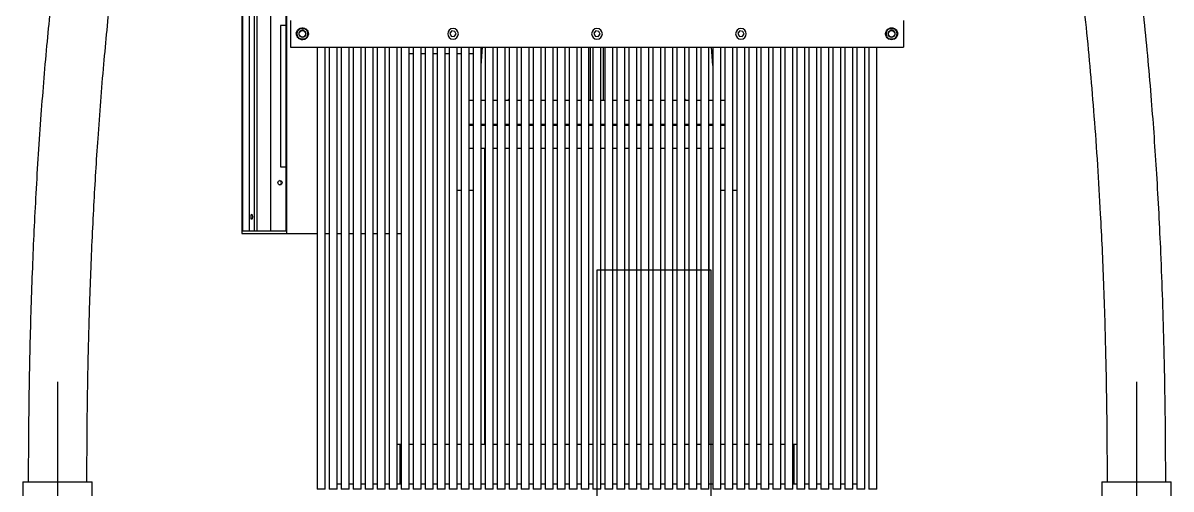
# Model space of a CAD drawing. Header units: millimetres. Extents: x 0 to 1189, y 0 to 841.
# Drawn here: x 975.6 to 1033, y 639.5 to 662.8 of the extents above; entities that cross this region are included whole.
import ezdxf

# ---------------------------------------------------------------- set-up
doc = ezdxf.new("R2010")
doc.units = ezdxf.units.MM
for name, color, linetype, true_color in [('1', 7, 'CONTINUOUS', 0xffffff), ('2', 7, 'CONTINUOUS', 0xffffff), ('205', 7, 'CONTINUOUS', 0xffffff)]:
    doc.layers.add(name, color=color, linetype=linetype, true_color=true_color)

msp = doc.modelspace()

# ---------------------------------------------------------------- linework, layer by layer
at = {"layer": '1', "color": 252, "linetype": 'Continuous'}
for p, q in [((991.502, 639.701), (991.302, 639.701)), ((992.102, 639.701), (991.902, 639.701)), ((992.702, 639.701), (992.502, 639.701)), ((993.303, 639.701), (993.102, 639.701)), ((993.903, 639.701), (993.702, 639.701)), ((994.502, 639.701), (994.302, 639.701)), ((995.102, 639.701), (994.902, 639.701)), ((995.702, 639.701), (995.502, 639.701)), ((996.302, 639.701), (996.102, 639.701)), ((996.902, 639.701), (996.702, 639.701)), ((997.502, 639.701), (997.302, 639.701)), ((998.102, 639.701), (997.902, 639.701)), ((998.702, 639.701), (998.503, 639.701)), ((999.302, 639.701), (999.103, 639.701)), ((999.902, 639.701), (999.702, 639.701)), ((1000.502, 639.701), (1000.302, 639.701)), ((1001.103, 639.701), (1000.902, 639.701)), ((1001.703, 639.701), (1001.502, 639.701)), ((1002.302, 639.701), (1002.102, 639.701)), ((1002.902, 639.701), (1002.702, 639.701)), ((1003.502, 639.701), (1003.302, 639.701)), ((1004.102, 639.701), (1003.902, 639.701)), ((1004.702, 639.701), (1004.502, 639.701)), ((1005.302, 639.701), (1005.102, 639.701)), ((1005.902, 639.701), (1005.702, 639.701)), ((1006.502, 639.701), (1006.302, 639.701)), ((1007.102, 639.701), (1006.902, 639.701)), ((1007.702, 639.701), (1007.502, 639.701)), ((1008.302, 639.701), (1008.102, 639.701)), ((1008.902, 639.701), (1008.702, 639.701)), ((1009.502, 639.701), (1009.302, 639.701)), ((1010.102, 639.701), (1009.902, 639.701)), ((1010.702, 639.701), (1010.502, 639.701)), ((1011.302, 639.701), (1011.102, 639.701)), ((1011.902, 639.701), (1011.702, 639.701)), ((1012.502, 639.701), (1012.302, 639.701)), ((1013.102, 639.701), (1012.902, 639.701)), ((1013.702, 639.701), (1013.502, 639.701)), ((1014.302, 639.701), (1014.102, 639.701)), ((1014.902, 639.701), (1014.702, 639.701)), ((1015.502, 639.701), (1015.302, 639.701)), ((1016.102, 639.701), (1015.902, 639.701)), ((1016.702, 639.701), (1016.502, 639.701)), ((1017.302, 639.701), (1017.102, 639.701))]:
    msp.add_line(p, q, dxfattribs=at)
at = {"layer": '2', "color": 252, "linetype": 'Continuous'}
for p, q in [((997.302, 654.401), (997.502, 654.401)), ((997.902, 654.401), (998.102, 654.401)), ((1010.502, 654.401), (1010.702, 654.401)), ((1011.102, 654.401), (1011.302, 654.401))]:
    msp.add_line(p, q, dxfattribs=at)
at = {"layer": '2', "color": 172, "linetype": 'Continuous'}
for p, q in [((1004.302, 650.401), (1004.302, 586.401)), ((1010.008, 650.401), (1004.302, 650.401)), ((1010.008, 597.068), (1010.008, 650.401))]:
    msp.add_line(p, q, dxfattribs=at)
at = {"layer": '2', "color": 51, "linetype": 'Continuous'}
for p, q in [((977.327, 644.808), (977.327, 634.108)), ((1031.277, 644.808), (1031.277, 634.108))]:
    msp.add_line(p, q, dxfattribs=at)
at = {"layer": '2', "color": 60, "linetype": 'Continuous'}
for p, q in [((975.594, 639.808), (975.594, 637.144)), ((975.594, 639.808), (976.46, 639.808)), ((976.46, 639.808), (979.06, 639.808)), ((979.06, 637.144), (979.06, 639.808)), ((1029.544, 639.808), (1029.544, 637.168)), ((1029.544, 639.808), (1033.011, 639.808)), ((1033.011, 637.168), (1033.011, 639.808))]:
    msp.add_line(p, q, dxfattribs=at)
at = {"layer": '2', "color": 27, "linetype": 'Continuous'}
msp.add_line((1029.811, 639.808), (1032.744, 639.808), dxfattribs=at)
for points, knots in [([(985.098, 695.664), (985.046, 695.565), (984.749, 694.994), (984.196, 693.872), (983.445, 692.2), (982.662, 690.265), (981.918, 688.212), (981.216, 686.054), (980.557, 683.807), (979.903, 681.307), (979.261, 678.53), (978.64, 675.452), (978.05, 672.043), (977.549, 668.604), (977.128, 665.164), (976.779, 661.756), (976.474, 658.085), (976.232, 654.309), (976.05, 650.434), (975.96, 647.567), (975.918, 645.626), (975.9, 644.689), (975.886, 643.739), (975.875, 642.776), (975.866, 641.798), (975.861, 640.808), (975.86, 640.142), (975.86, 639.808)], [0, 0, 0, 0, 0.005855, 0.033821, 0.065775, 0.102163, 0.143497, 0.180517, 0.221407, 0.266536, 0.316304, 0.371153, 0.43156, 0.498046, 0.553736, 0.61364, 0.67805, 0.747278, 0.812445, 0.881832, 0.898015, 0.914425, 0.931066, 0.947942, 0.965054, 0.982406, 1, 1, 1, 1]), ([(978.794, 639.808), (978.794, 640.266), (978.796, 641.173), (978.805, 642.52), (978.82, 643.84), (978.842, 645.132), (978.868, 646.399), (978.9, 647.639), (978.937, 648.854), (979.008, 650.85), (979.131, 653.558), (979.347, 657.105), (979.62, 660.598), (979.954, 664.023), (980.361, 667.49), (980.849, 670.957), (981.427, 674.388), (982.029, 677.444), (982.647, 680.175), (983.271, 682.608), (983.891, 684.769), (984.507, 686.703), (985.144, 688.521), (985.912, 690.509), (986.548, 691.965), (986.953, 692.817), (986.986, 692.887)], [0, 0, 0, 0, 0.025408, 0.050304, 0.074696, 0.098592, 0.122003, 0.144937, 0.167403, 0.189409, 0.25567, 0.317727, 0.386456, 0.449951, 0.508574, 0.580038, 0.644116, 0.701494, 0.752797, 0.799376, 0.840788, 0.877518, 0.911915, 0.947616, 0.995739, 1, 1, 1, 1]), ([(1025.155, 682.572), (1025.33, 681.955), (1025.763, 680.36), (1026.413, 677.654), (1027.099, 674.326), (1027.746, 670.598), (1028.31, 666.627), (1028.791, 662.412), (1029.186, 657.954), (1029.461, 653.687), (1029.642, 649.674), (1029.747, 646.144), (1029.788, 643.587), (1029.802, 642.072), (1029.806, 641.512), (1029.809, 640.948), (1029.81, 640.379), (1029.811, 639.999), (1029.811, 639.808)], [0, 0, 0, 0, 0.044707, 0.115293, 0.193885, 0.281312, 0.37848, 0.472828, 0.57621, 0.689407, 0.769899, 0.855286, 0.934688, 0.947541, 0.960498, 0.97356, 0.986728, 1, 1, 1, 1]), ([(1032.744, 639.808), (1032.744, 640.068), (1032.743, 640.587), (1032.74, 641.36), (1032.735, 642.124), (1032.728, 642.88), (1032.71, 644.332), (1032.658, 647.126), (1032.529, 650.988), (1032.314, 655.12), (1032.041, 658.999), (1031.698, 662.786), (1031.281, 666.467), (1030.814, 669.895), (1030.301, 673.081), (1029.748, 676.037), (1029.177, 678.704), (1028.659, 680.849), (1028.327, 682.107), (1028.2, 682.57)], [0, 0, 0, 0, 0.018118, 0.036031, 0.053741, 0.071249, 0.088557, 0.154657, 0.26549, 0.357109, 0.442274, 0.53583, 0.621508, 0.699926, 0.776539, 0.846124, 0.909277, 0.96654, 1, 1, 1, 1])]:
    msp.add_open_spline(points, degree=3, knots=knots, dxfattribs=at)
at = {"layer": '205', "color": 252, "linetype": 'Continuous'}
for p, q in [((986.545, 668.768), (986.545, 652.234)), ((986.579, 668.768), (986.579, 652.368)), ((986.901, 668.768), (986.901, 652.368)), ((987.16, 668.768), (987.16, 652.368)), ((987.289, 668.768), (987.289, 652.368)), ((987.966, 668.768), (987.966, 652.368)), ((988.753, 652.368), (988.753, 668.768)), ((988.788, 652.234), (988.788, 668.901)), ((988.479, 662.634), (988.479, 655.568)), ((988.753, 662.634), (988.479, 662.634)), ((988.969, 662.884), (988.969, 661.551)), ((1019.635, 662.884), (1019.635, 661.551)), ((989.347, 662.059), (989.301, 662.164)), ((989.321, 662.331), (989.388, 662.422)), ((989.543, 662.489), (989.656, 662.476)), ((989.817, 662.104), (989.749, 662.013)), ((989.791, 662.376), (989.836, 662.271)), ((997.046, 662.361), (996.95, 662.241)), ((996.95, 662.241), (997.006, 662.097)), ((997.006, 662.097), (997.158, 662.074)), ((997.198, 662.338), (997.046, 662.361)), ((997.158, 662.074), (997.254, 662.194)), ((997.254, 662.194), (997.198, 662.338)), ((1004.246, 662.361), (1004.15, 662.241)), ((1004.15, 662.241), (1004.206, 662.097)), ((1004.206, 662.097), (1004.358, 662.074)), ((1004.398, 662.338), (1004.246, 662.361)), ((1004.358, 662.074), (1004.454, 662.194)), ((1004.454, 662.194), (1004.398, 662.338)), ((1011.446, 662.361), (1011.35, 662.241)), ((1011.35, 662.241), (1011.406, 662.097)), ((1011.406, 662.097), (1011.558, 662.074)), ((1011.598, 662.338), (1011.446, 662.361)), ((1011.558, 662.074), (1011.654, 662.194)), ((1011.654, 662.194), (1011.598, 662.338)), ((1018.776, 662.302), (1018.833, 662.4)), ((1018.833, 662.035), (1018.776, 662.134)), ((1018.979, 662.484), (1019.092, 662.484)), ((1019.238, 662.4), (1019.295, 662.302)), ((1019.295, 662.134), (1019.238, 662.035)), ((988.969, 661.551), (1019.635, 661.551)), ((989.595, 661.946), (989.482, 661.959)), ((990.302, 661.551), (990.302, 639.451)), ((990.702, 639.451), (990.702, 661.551)), ((990.902, 661.551), (990.902, 639.451)), ((991.302, 639.451), (991.302, 661.551)), ((991.502, 661.551), (991.502, 639.451)), ((991.902, 639.451), (991.902, 661.551)), ((992.102, 661.551), (992.102, 639.451)), ((992.502, 639.451), (992.502, 661.551)), ((992.702, 661.551), (992.702, 639.451)), ((993.102, 639.451), (993.102, 661.551)), ((993.302, 661.551), (993.302, 639.451)), ((993.702, 639.451), (993.702, 661.551)), ((993.902, 661.551), (993.902, 639.451)), ((994.302, 639.451), (994.302, 661.551)), ((994.502, 661.551), (994.502, 639.451)), ((994.902, 639.451), (994.902, 661.551)), ((995.102, 661.551), (995.102, 639.451)), ((995.502, 639.451), (995.502, 661.551)), ((995.702, 661.551), (995.702, 639.451)), ((996.102, 639.451), (996.102, 661.551)), ((996.302, 661.551), (996.302, 639.451)), ((996.702, 639.451), (996.702, 661.551)), ((996.902, 661.551), (996.902, 639.451)), ((997.302, 639.451), (997.302, 661.551)), ((997.502, 661.551), (997.502, 639.451)), ((997.902, 639.451), (997.902, 661.551)), ((998.102, 661.551), (998.102, 639.451)), ((998.502, 639.451), (998.502, 661.551)), ((998.502, 660.635), (998.576, 661.551)), ((998.702, 661.551), (998.702, 639.451)), ((999.102, 639.451), (999.102, 661.551)), ((999.302, 661.551), (999.302, 639.451)), ((999.702, 639.451), (999.702, 661.551)), ((999.902, 661.551), (999.902, 639.451)), ((1000.302, 639.451), (1000.302, 661.551)), ((1000.502, 661.551), (1000.502, 639.451)), ((1000.902, 639.451), (1000.902, 661.551)), ((1001.102, 661.551), (1001.102, 639.451)), ((1001.502, 639.451), (1001.502, 661.551)), ((1001.702, 661.551), (1001.702, 639.451)), ((1002.102, 639.451), (1002.102, 661.551)), ((1002.302, 661.551), (1002.302, 639.451)), ((1002.702, 639.451), (1002.702, 661.551)), ((1002.902, 661.551), (1002.902, 639.451)), ((1003.302, 639.451), (1003.302, 661.551)), ((1003.502, 661.551), (1003.502, 639.451)), ((1003.902, 639.451), (1003.902, 661.551)), ((1003.969, 658.901), (1003.969, 661.551)), ((1004.102, 661.551), (1004.102, 639.451)), ((1004.502, 639.451), (1004.502, 661.551)), ((1004.635, 658.901), (1004.635, 661.551)), ((1004.702, 661.551), (1004.702, 639.451)), ((1005.102, 639.451), (1005.102, 661.551)), ((1005.302, 661.551), (1005.302, 639.451)), ((1005.702, 639.451), (1005.702, 661.551)), ((1005.902, 661.551), (1005.902, 639.451)), ((1006.302, 639.451), (1006.302, 661.551)), ((1006.502, 661.551), (1006.502, 639.451)), ((1006.902, 639.451), (1006.902, 661.551)), ((1007.102, 661.551), (1007.102, 639.451)), ((1007.502, 639.451), (1007.502, 661.551)), ((1007.702, 661.551), (1007.702, 639.451)), ((1008.102, 639.451), (1008.102, 661.551)), ((1008.302, 661.551), (1008.302, 639.451)), ((1008.702, 639.451), (1008.702, 661.551)), ((1008.902, 661.551), (1008.902, 639.451)), ((1009.302, 639.451), (1009.302, 661.551)), ((1009.502, 661.551), (1009.502, 639.451)), ((1009.902, 639.451), (1009.902, 661.551)), ((1010.102, 660.635), (1010.028, 661.551)), ((1010.102, 661.551), (1010.102, 639.451)), ((1010.502, 639.451), (1010.502, 661.551)), ((1010.702, 661.551), (1010.702, 639.451)), ((1011.102, 639.451), (1011.102, 661.551)), ((1011.302, 661.551), (1011.302, 639.451)), ((1011.702, 639.451), (1011.702, 661.551)), ((1011.902, 661.551), (1011.902, 639.451)), ((1012.302, 639.451), (1012.302, 661.551)), ((1012.502, 661.551), (1012.502, 639.451)), ((1012.902, 639.451), (1012.902, 661.551)), ((1013.102, 661.551), (1013.102, 639.451)), ((1013.502, 639.451), (1013.502, 661.551)), ((1013.702, 661.551), (1013.702, 639.451)), ((1014.102, 639.451), (1014.102, 661.551)), ((1014.302, 661.551), (1014.302, 639.451)), ((1014.702, 639.451), (1014.702, 661.551)), ((1014.902, 661.551), (1014.902, 639.451)), ((1015.302, 639.451), (1015.302, 661.551)), ((1015.502, 661.551), (1015.502, 639.451)), ((1015.902, 639.451), (1015.902, 661.551)), ((1016.102, 661.551), (1016.102, 639.451)), ((1016.502, 639.451), (1016.502, 661.551)), ((1016.702, 661.551), (1016.702, 639.451)), ((1017.102, 639.451), (1017.102, 661.551)), ((1017.302, 661.551), (1017.302, 639.451)), ((1017.702, 639.451), (1017.702, 661.551)), ((1017.902, 661.551), (1017.902, 639.451)), ((1018.302, 639.451), (1018.302, 661.551)), ((1019.092, 661.951), (1018.979, 661.951)), ((994.902, 661.234), (995.102, 661.234)), ((995.502, 661.234), (995.702, 661.234)), ((996.102, 661.234), (996.302, 661.234)), ((996.702, 661.234), (996.902, 661.234)), ((997.302, 661.234), (997.502, 661.234)), ((997.902, 661.234), (998.102, 661.234)), ((998.502, 661.234), (998.551, 661.234)), ((997.902, 658.901), (998.102, 658.901)), ((998.502, 658.901), (998.702, 658.901)), ((999.102, 658.901), (999.302, 658.901)), ((999.702, 658.901), (999.902, 658.901)), ((1000.325, 658.901), (1000.502, 658.901)), ((1000.902, 658.901), (1001.102, 658.901)), ((1001.502, 658.901), (1001.702, 658.901)), ((1002.102, 658.901), (1002.326, 658.901)), ((1002.702, 658.901), (1002.902, 658.901)), ((1003.302, 658.901), (1003.502, 658.901)), ((1003.902, 658.901), (1004.102, 658.901)), ((1003.969, 658.901), (1004.102, 658.901)), ((1004.501, 658.901), (1004.701, 658.901)), ((1004.502, 658.901), (1004.635, 658.901)), ((1005.101, 658.901), (1005.301, 658.901)), ((1005.701, 658.901), (1005.934, 658.901)), ((1006.295, 658.901), (1006.501, 658.901)), ((1006.901, 658.901), (1007.102, 658.901)), ((1007.501, 658.901), (1007.701, 658.901)), ((1008.101, 658.901), (1008.279, 658.901)), ((1008.702, 658.901), (1008.901, 658.901)), ((1009.302, 658.901), (1009.501, 658.901)), ((1009.902, 658.901), (1010.102, 658.901)), ((1010.502, 658.901), (1010.702, 658.901)), ((997.902, 657.701), (998.102, 657.701)), ((998.102, 657.634), (997.902, 657.634)), ((998.502, 657.701), (998.702, 657.701)), ((998.702, 657.634), (998.502, 657.634)), ((999.102, 657.701), (999.302, 657.701)), ((999.302, 657.634), (999.102, 657.634)), ((999.702, 657.701), (999.902, 657.701)), ((999.902, 657.634), (999.702, 657.634)), ((1000.302, 657.701), (1000.502, 657.701)), ((1000.502, 657.634), (1000.302, 657.634)), ((1000.902, 657.701), (1001.102, 657.701)), ((1001.102, 657.634), (1000.902, 657.634)), ((1001.502, 657.701), (1001.702, 657.701)), ((1001.702, 657.634), (1001.502, 657.634)), ((1002.102, 657.701), (1002.302, 657.701)), ((1002.302, 657.634), (1002.102, 657.634)), ((1002.702, 657.701), (1002.902, 657.701)), ((1002.902, 657.634), (1002.702, 657.634)), ((1003.302, 657.701), (1003.502, 657.701)), ((1003.502, 657.634), (1003.302, 657.634)), ((1003.902, 657.701), (1004.102, 657.701)), ((1004.102, 657.634), (1003.902, 657.634)), ((1004.501, 657.701), (1004.701, 657.701)), ((1004.702, 657.634), (1004.502, 657.634)), ((1005.101, 657.701), (1005.301, 657.701)), ((1005.302, 657.634), (1005.103, 657.634)), ((1005.701, 657.701), (1005.901, 657.701)), ((1005.902, 657.634), (1005.703, 657.634)), ((1006.301, 657.701), (1006.501, 657.701)), ((1006.502, 657.634), (1006.302, 657.634)), ((1006.901, 657.701), (1007.102, 657.701)), ((1007.103, 657.634), (1006.902, 657.634)), ((1007.501, 657.701), (1007.701, 657.701)), ((1007.703, 657.634), (1007.502, 657.634)), ((1008.101, 657.701), (1008.301, 657.701)), ((1008.302, 657.634), (1008.102, 657.634)), ((1008.702, 657.701), (1008.901, 657.701)), ((1008.902, 657.634), (1008.703, 657.634)), ((1009.302, 657.701), (1009.501, 657.701)), ((1009.502, 657.634), (1009.302, 657.634)), ((1009.902, 657.701), (1010.102, 657.701)), ((1010.102, 657.634), (1009.902, 657.634)), ((1010.502, 657.701), (1010.702, 657.701)), ((1010.702, 657.634), (1010.502, 657.634)), ((997.902, 656.501), (998.102, 656.501)), ((998.502, 656.501), (998.695, 656.501)), ((998.529, 656.501), (998.703, 656.501)), ((998.695, 641.701), (998.695, 656.501)), ((998.695, 656.501), (998.702, 656.501)), ((999.102, 656.501), (999.302, 656.501)), ((999.103, 656.501), (999.302, 656.501)), ((999.702, 656.501), (999.902, 656.501)), ((999.702, 656.501), (999.902, 656.501)), ((1000.302, 656.501), (1000.502, 656.501)), ((1000.302, 656.501), (1000.503, 656.501)), ((1000.902, 656.501), (1001.102, 656.501)), ((1001.502, 656.501), (1001.703, 656.501)), ((1002.102, 656.501), (1002.302, 656.501)), ((1002.703, 656.501), (1002.902, 656.501)), ((1003.303, 656.501), (1003.502, 656.501)), ((1003.902, 656.501), (1004.103, 656.501)), ((1004.502, 656.501), (1004.702, 656.501)), ((1005.102, 656.501), (1005.302, 656.501)), ((1005.702, 656.501), (1005.902, 656.501)), ((1006.302, 656.501), (1006.502, 656.501)), ((1006.902, 656.501), (1007.102, 656.501)), ((1007.502, 656.501), (1007.702, 656.501)), ((1008.102, 656.501), (1008.302, 656.501)), ((1008.702, 656.501), (1008.902, 656.501)), ((1009.302, 656.501), (1009.502, 656.501)), ((1009.909, 656.501), (1009.902, 656.501)), ((1009.909, 641.701), (1009.909, 656.501)), ((1009.909, 656.501), (1010.102, 656.501)), ((1009.909, 656.501), (1010.075, 656.501)), ((1010.502, 656.501), (1010.702, 656.501)), ((988.479, 655.568), (988.753, 655.568)), ((986.579, 652.368), (988.753, 652.368)), ((986.545, 652.234), (988.788, 652.234)), ((988.788, 652.234), (990.302, 652.234)), ((990.702, 652.234), (990.902, 652.234)), ((991.302, 652.234), (991.502, 652.234)), ((991.902, 652.234), (992.102, 652.234)), ((992.502, 652.234), (992.702, 652.234)), ((993.102, 652.234), (993.302, 652.234)), ((993.702, 652.234), (993.902, 652.234)), ((994.302, 652.234), (994.502, 652.234)), ((994.302, 639.701), (994.302, 641.701)), ((994.302, 641.701), (994.435, 641.701)), ((994.435, 641.701), (994.435, 639.701)), ((994.435, 641.701), (994.502, 641.701)), ((994.902, 641.701), (995.102, 641.701)), ((995.502, 641.701), (995.702, 641.701)), ((996.102, 641.701), (996.302, 641.701)), ((996.702, 641.701), (996.902, 641.701)), ((997.302, 641.701), (997.502, 641.701)), ((997.902, 641.701), (998.102, 641.701)), ((998.502, 641.701), (998.702, 641.701)), ((999.102, 641.701), (999.302, 641.701)), ((999.702, 641.701), (999.902, 641.701)), ((1000.302, 641.701), (1000.502, 641.701)), ((1000.902, 641.701), (1001.102, 641.701)), ((1001.502, 641.701), (1001.702, 641.701)), ((1002.102, 641.701), (1002.302, 641.701)), ((1002.702, 641.701), (1002.902, 641.701)), ((1003.302, 641.701), (1003.502, 641.701)), ((1003.902, 641.701), (1004.102, 641.701)), ((1004.502, 641.701), (1004.702, 641.701)), ((1005.102, 641.701), (1005.302, 641.701)), ((1005.702, 641.701), (1005.902, 641.701)), ((1006.302, 641.701), (1006.502, 641.701)), ((1006.902, 641.701), (1007.102, 641.701)), ((1007.502, 641.701), (1007.702, 641.701)), ((1008.102, 641.701), (1008.302, 641.701)), ((1008.702, 641.701), (1008.902, 641.701)), ((1009.302, 641.701), (1009.502, 641.701)), ((1009.902, 641.701), (1010.102, 641.701)), ((1010.502, 641.701), (1010.702, 641.701)), ((1011.102, 641.701), (1011.302, 641.701)), ((1011.702, 641.701), (1011.902, 641.701)), ((1012.302, 641.701), (1012.502, 641.701)), ((1012.902, 641.701), (1013.102, 641.701)), ((1013.502, 641.701), (1013.702, 641.701)), ((1014.102, 641.701), (1014.169, 641.701)), ((1014.169, 639.701), (1014.169, 641.701)), ((1014.169, 641.701), (1014.302, 641.701)), ((1014.302, 641.701), (1014.302, 639.701)), ((990.702, 639.451), (990.302, 639.451)), ((990.991, 639.451), (990.902, 639.451)), ((991.302, 639.451), (990.991, 639.451)), ((991.902, 639.451), (991.502, 639.451)), ((992.191, 639.451), (992.102, 639.451)), ((992.502, 639.451), (992.191, 639.451)), ((993.102, 639.451), (992.702, 639.451)), ((993.391, 639.451), (993.302, 639.451)), ((993.702, 639.451), (993.391, 639.451)), ((994.302, 639.451), (993.902, 639.451)), ((994.591, 639.451), (994.502, 639.451)), ((994.902, 639.451), (994.591, 639.451)), ((995.502, 639.451), (995.102, 639.451)), ((995.791, 639.451), (995.702, 639.451)), ((996.102, 639.451), (995.791, 639.451)), ((996.702, 639.451), (996.302, 639.451)), ((996.991, 639.451), (996.902, 639.451)), ((997.302, 639.451), (996.991, 639.451)), ((997.902, 639.451), (997.502, 639.451)), ((998.191, 639.451), (998.102, 639.451)), ((998.502, 639.451), (998.191, 639.451)), ((999.102, 639.451), (998.702, 639.451)), ((999.391, 639.451), (999.302, 639.451)), ((999.702, 639.451), (999.391, 639.451)), ((1000.302, 639.451), (999.902, 639.451)), ((1000.591, 639.451), (1000.502, 639.451)), ((1000.902, 639.451), (1000.591, 639.451)), ((1001.502, 639.451), (1001.102, 639.451)), ((1001.791, 639.451), (1001.702, 639.451)), ((1002.102, 639.451), (1001.791, 639.451)), ((1002.702, 639.451), (1002.302, 639.451)), ((1002.991, 639.451), (1002.902, 639.451)), ((1003.302, 639.451), (1002.991, 639.451)), ((1003.902, 639.451), (1003.502, 639.451)), ((1004.191, 639.451), (1004.102, 639.451)), ((1004.502, 639.451), (1004.191, 639.451)), ((1005.102, 639.451), (1004.702, 639.451)), ((1005.391, 639.451), (1005.302, 639.451)), ((1005.702, 639.451), (1005.391, 639.451)), ((1006.302, 639.451), (1005.902, 639.451)), ((1006.591, 639.451), (1006.502, 639.451)), ((1006.902, 639.451), (1006.591, 639.451)), ((1007.502, 639.451), (1007.102, 639.451)), ((1007.791, 639.451), (1007.702, 639.451)), ((1008.102, 639.451), (1007.791, 639.451)), ((1008.702, 639.451), (1008.302, 639.451)), ((1008.991, 639.451), (1008.902, 639.451)), ((1009.302, 639.451), (1008.991, 639.451)), ((1009.902, 639.451), (1009.502, 639.451)), ((1010.191, 639.451), (1010.102, 639.451)), ((1010.502, 639.451), (1010.191, 639.451)), ((1011.102, 639.451), (1010.702, 639.451)), ((1011.391, 639.451), (1011.302, 639.451)), ((1011.702, 639.451), (1011.391, 639.451)), ((1012.302, 639.451), (1011.902, 639.451)), ((1012.591, 639.451), (1012.502, 639.451)), ((1012.902, 639.451), (1012.591, 639.451)), ((1013.502, 639.451), (1013.102, 639.451)), ((1013.791, 639.451), (1013.702, 639.451)), ((1014.102, 639.451), (1013.791, 639.451)), ((1014.702, 639.451), (1014.302, 639.451)), ((1014.991, 639.451), (1014.902, 639.451)), ((1015.302, 639.451), (1014.991, 639.451)), ((1015.902, 639.451), (1015.502, 639.451)), ((1016.191, 639.451), (1016.102, 639.451)), ((1016.502, 639.451), (1016.191, 639.451)), ((1017.102, 639.451), (1016.702, 639.451)), ((1017.391, 639.451), (1017.302, 639.451)), ((1017.702, 639.451), (1017.391, 639.451)), ((1018.302, 639.451), (1017.902, 639.451))]:
    msp.add_line(p, q, dxfattribs=at)
at = {"layer": '205', "color": 252, "linetype": 'Continuous', "extrusion": (0, 0, -1)}
for centre, radius in [((-989.569, 662.218), 0.173), ((-997.102, 662.218), 0.267), ((-1004.302, 662.218), 0.267), ((-1011.502, 662.218), 0.267), ((-1019.035, 662.218), 0.173)]:
    msp.add_circle(centre, radius, dxfattribs=at)
at = {"layer": '205', "color": 252, "linetype": 'Continuous'}
for centre in [(989.569, 662.218), (1019.035, 662.218)]:
    msp.add_circle(centre, 0.167, dxfattribs=at)
at = {"layer": '205', "color": 252, "linetype": 'Continuous', "extrusion": (0, 0, -1)}
for centre, radius, start, end in [((-989.569, 662.218), 0.3, 306.55134, 1.58642), ((-989.569, 662.218), 0.3, 10.72139, 63.1858), ((-989.569, 662.218), 0.3, 71.63445, 121.56199), ((-989.569, 662.218), 0.3, 191.32877, 243.08997), ((-989.569, 662.218), 0.3, 129.51579, 182.07588), ((-1019.035, 662.218), 0.3, 2.97571, 55.53581), ((-1019.035, 662.218), 0.3, 305.08883, 355.02191), ((-1019.035, 662.218), 0.3, 64.78869, 116.54435), ((-1019.035, 662.218), 0.3, 124.62191, 180), ((-1019.035, 662.218), 0.3, 180, 235.03508), ((-989.569, 662.218), 0.3, 251.16752, 306.55134), ((-1019.035, 662.218), 0.3, 244.17005, 296.64), ((-999.835, 658.968), 0.0667, 180, 270), ((-1008.769, 658.968), 0.0667, 270, 0)]:
    msp.add_arc(centre, radius, start, end, dxfattribs=at)
at = {"layer": '205', "color": 252, "linetype": 'Continuous'}
for centre, start, end in [((989.569, 662.218), 155.50275, 191.39457), ((989.569, 662.218), 215.50275, 251.39457), ((989.569, 662.218), 95.50275, 131.39457), ((989.569, 662.218), 35.50275, 71.39457), ((989.569, 662.218), 335.50275, 11.39457), ((1019.035, 662.218), 162.05409, 197.94591), ((1019.035, 662.218), 102.05409, 137.94591), ((1019.035, 662.218), 222.05409, 257.94591), ((1019.035, 662.218), 42.05409, 77.94591), ((1019.035, 662.218), 282.05409, 317.94591), ((1019.035, 662.218), 342.05409, 17.94591), ((989.569, 662.218), 275.50275, 311.39457)]:
    msp.add_arc(centre, 0.273, start, end, dxfattribs=at)
for centre, major_axis, ratio in [((988.447, 654.768), (0, 0.107), 0.965926), ((987.039, 653.068), (0, -0.133), 0.258819)]:
    msp.add_ellipse(centre, major_axis=major_axis, ratio=ratio, dxfattribs=at)
for start_param, end_param in [(1.570798, 2.973418), (0.168275, 1.570798)]:
    msp.add_ellipse((988.412, 654.768), major_axis=(0, -0.107), ratio=0.965926, start_param=start_param, end_param=end_param, dxfattribs=at)
for points in [[(989.263, 662.253), (989.281, 662.278), (989.301, 662.303), (989.321, 662.331)], [(989.301, 662.164), (989.288, 662.195), (989.275, 662.225), (989.263, 662.253)], [(989.656, 662.476), (989.689, 662.472), (989.722, 662.468), (989.752, 662.465)], [(989.875, 662.182), (989.856, 662.158), (989.837, 662.132), (989.817, 662.104)], [(989.836, 662.271), (989.85, 662.24), (989.863, 662.211), (989.875, 662.182)], [(1018.776, 662.134), (1018.759, 662.163), (1018.743, 662.191), (1018.728, 662.218)], [(1018.833, 662.4), (1018.85, 662.429), (1018.866, 662.458), (1018.882, 662.484)], [(1018.882, 662.484), (1018.912, 662.484), (1018.945, 662.484), (1018.979, 662.484)], [(1019.238, 662.035), (1019.221, 662.006), (1019.205, 661.977), (1019.189, 661.951)], [(1019.295, 662.302), (1019.312, 662.272), (1019.328, 662.244), (1019.343, 662.218)], [(989.482, 661.959), (989.448, 661.963), (989.416, 661.967), (989.385, 661.97)], [(1019.189, 661.951), (1019.158, 661.951), (1019.126, 661.951), (1019.092, 661.951)]]:
    msp.add_open_spline(points, degree=3, dxfattribs=at)
for points in [[(989.385, 661.97), (989.379, 661.984), (989.373, 661.999), (989.36, 662.028), (989.354, 662.044), (989.347, 662.059)], [(989.388, 662.422), (989.399, 662.436), (989.409, 662.449), (989.428, 662.475), (989.437, 662.488), (989.446, 662.5)], [(989.446, 662.5), (989.462, 662.498), (989.477, 662.496), (989.509, 662.493), (989.526, 662.491), (989.543, 662.489)], [(989.752, 662.465), (989.758, 662.451), (989.765, 662.436), (989.777, 662.407), (989.784, 662.391), (989.791, 662.376)], [(1018.728, 662.218), (1018.735, 662.231), (1018.743, 662.244), (1018.759, 662.272), (1018.768, 662.287), (1018.776, 662.302)], [(1018.882, 661.951), (1018.874, 661.964), (1018.866, 661.978), (1018.85, 662.006), (1018.841, 662.02), (1018.833, 662.035)], [(1019.092, 662.484), (1019.109, 662.484), (1019.126, 662.484), (1019.158, 662.484), (1019.174, 662.484), (1019.189, 662.484)], [(1019.189, 662.484), (1019.197, 662.471), (1019.205, 662.457), (1019.221, 662.429), (1019.23, 662.415), (1019.238, 662.4)], [(1019.343, 662.218), (1019.336, 662.204), (1019.328, 662.191), (1019.312, 662.163), (1019.303, 662.148), (1019.295, 662.134)], [(989.691, 661.935), (989.676, 661.937), (989.66, 661.939), (989.628, 661.942), (989.612, 661.944), (989.595, 661.946)], [(989.749, 662.013), (989.739, 661.999), (989.729, 661.986), (989.71, 661.96), (989.7, 661.947), (989.691, 661.935)], [(1018.979, 661.951), (1018.962, 661.951), (1018.945, 661.951), (1018.913, 661.951), (1018.897, 661.951), (1018.882, 661.951)]]:
    msp.add_open_spline(points, degree=3, knots=[0, 0, 0, 0, 0.5, 0.5, 1, 1, 1, 1], dxfattribs=at)

doc.saveas('drawing.dxf')
